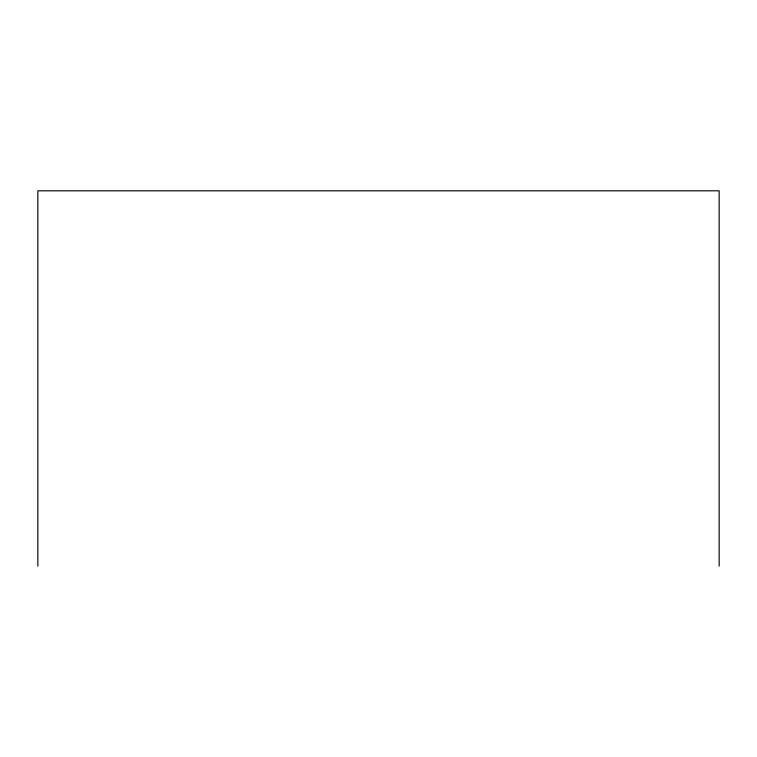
<?xml version="1.0" encoding="UTF-8"?>
<svg xmlns="http://www.w3.org/2000/svg" width="757" height="757" viewBox="0 0 757 757"><rect width="100%" height="100%" fill="white"/><g stroke="black" fill="none" stroke-linecap="round" stroke-linejoin="round"><path stroke-width="1.14" d="M719.15 566.189L719.15 190.811L37.85 190.811L37.85 566.189"/></g></svg>
